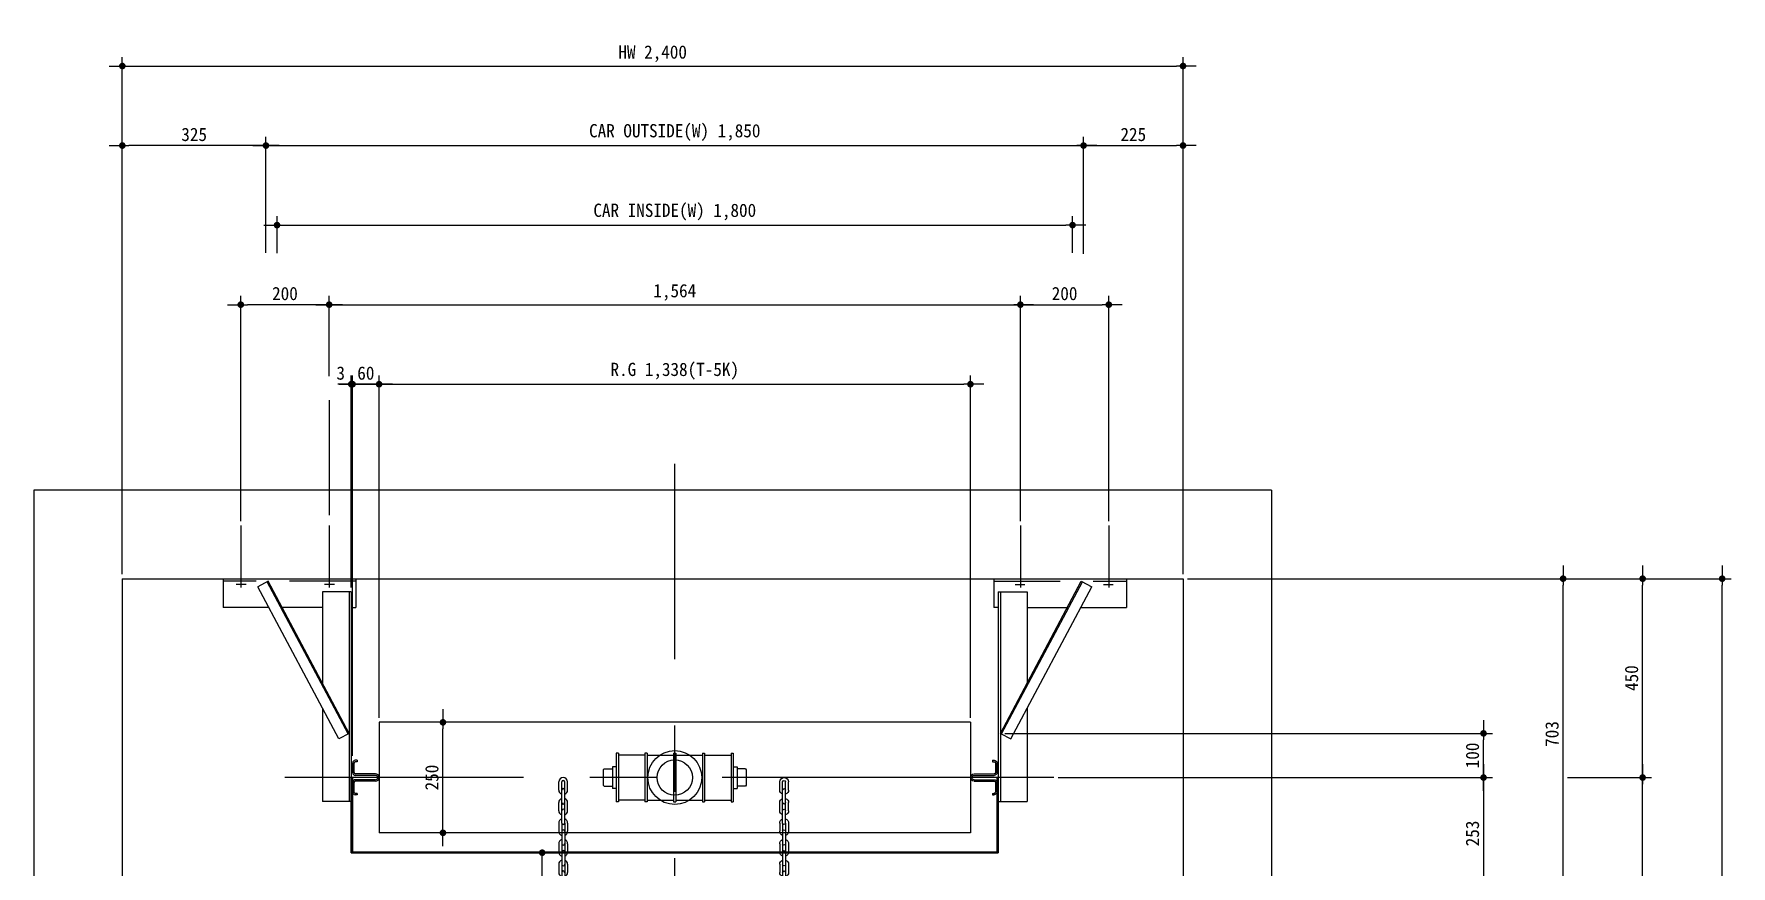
# Model space of a CAD drawing. Extents: x -9109 to 174251, y 57759 to 115528.
# Drawn here: x 100494 to 104334, y 113395 to 115278 of the extents above; entities that cross this region are included whole.
import ezdxf

# ---------------------------------------------------------------- set-up
doc = ezdxf.new("R2010")
doc.units = 0
doc.header["$LTSCALE"] = 600
doc.header["$MEASUREMENT"] = 0
doc.linetypes.add('CENTER', pattern=[2, 1.25, -0.25, 0.25, -0.25])
doc.linetypes.add('HIDDEN', pattern=[0.375, 0.25, -0.125])
doc.layers.get('0').update_dxf_attribs({"linetype": 'CONTINUOUS'})
for name, color, linetype in [('1', 3, 'CONTINUOUS'), ('2', 4, 'HIDDEN'), ('3', 1, 'CENTER'), ('6', 2, 'CONTINUOUS'), ('A-DIMS', 7, 'CONTINUOUS')]:
    doc.layers.add(name, color=color, linetype=linetype)
doc.layers.add('A-MKXS-LEAD', color=7, linetype='CONTINUOUS', lineweight=25)
doc.styles.add('HY울릉도L', font='')
doc.styles.add('돋움체', font='')
doc.styles.get('HY울릉도L').set_extended_font_data('Dotum')
doc.styles.get('돋움체').set_extended_font_data('DotumChe')
doc.dimstyles.new('CDIM', dxfattribs={"dimtxt": 3, "dimasz": 1.5, "dimexe": 2, "dimexo": 1, "dimgap": 1, "dimtad": 1, "dimdec": 0, "dimrnd": 0.5, "dimzin": 0, "dimdsep": 32, "dimlunit": 6, "dimtxsty": 'HY울릉도L', "dimblk1": '_CIDOT', "dimblk2": '_CIDOT', "dimsah": 1, "dimcen": 5.5, "dimclrd": 2, "dimclre": 2, "dimclrt": 7, "dimadec": 0, "dimazin": 0, "dimtfac": 1, "dimtdec": 0, "dimtix": 1, "dimtmove": 2, "dimatfit": 1, "dimldrblk": '_CIDOT', "dimfxl": 1, "dimtolj": 1, "dimtzin": 0, "dimlwd": -1, "dimarcsym": 0})

# ---------------------------------------------------------------- blocks, each defined once
blk = doc.blocks.new('_CIDOT')
at = {"color": 0, "linetype": 'ByBlock'}
blk.add_line((2, 0), (-1, 0), dxfattribs=at)
at = {"color": 0, "linetype": 'ByBlock', "const_width": 0.5}
blk.add_lwpolyline([(-0.25, 0, 1), (0.25, 0, 1)], format="xyb", close=True, dxfattribs=at)
blk = doc.blocks.new('*D393')
at = {"layer": 'A-DIMS', "lineweight": -2, "transparency": 16777216}
for p, q in [((101044.3, 114781.5), (101044.3, 114865.3)), ((102844.3, 114782.3), (102844.3, 114865.3))]:
    blk.add_line(p, q, dxfattribs=at)
at = {"layer": 'A-DIMS', "transparency": 16777216}
blk.add_line((101059.3, 114845.3), (102829.3, 114845.3), dxfattribs=at)
at = {"layer": 'A-DIMS', "transparency": 16777216, "xscale": 15, "yscale": 15, "zscale": 15, "rotation": 180}
blk.add_blockref('_CIDOT', (101044.3, 114845.3), dxfattribs=at)
at = {"layer": 'A-DIMS', "transparency": 16777216, "xscale": 15, "yscale": 15, "zscale": 15}
blk.add_blockref('_CIDOT', (102844.3, 114845.3), dxfattribs=at)
at = {"layer": 'A-DIMS', "color": 3, "transparency": 16777216, "insert": (101944.3, 114874.9), "char_height": 30, "attachment_point": 5, "style": '돋움체'}
blk.add_mtext('\\A1;{\\C7;CAR INSIDE(W) 1,800}', dxfattribs=at)
blk = doc.blocks.new('*D394')
at = {"layer": 'A-DIMS', "lineweight": -2, "transparency": 16777216}
for p, q in [((101019.3, 114782.3), (101019.3, 115045.3)), ((102869.3, 114780.3), (102869.3, 115045.3))]:
    blk.add_line(p, q, dxfattribs=at)
at = {"layer": 'A-DIMS', "transparency": 16777216}
blk.add_line((101034.3, 115025.3), (102854.3, 115025.3), dxfattribs=at)
at = {"layer": 'A-DIMS', "transparency": 16777216, "xscale": 15, "yscale": 15, "zscale": 15, "rotation": 180}
blk.add_blockref('_CIDOT', (101019.3, 115025.3), dxfattribs=at)
at = {"layer": 'A-DIMS', "transparency": 16777216, "xscale": 15, "yscale": 15, "zscale": 15}
blk.add_blockref('_CIDOT', (102869.3, 115025.3), dxfattribs=at)
at = {"layer": 'A-DIMS', "color": 3, "transparency": 16777216, "insert": (101944.3, 115054.9), "char_height": 30, "attachment_point": 5, "style": '돋움체'}
blk.add_mtext('\\A1;{\\C7;CAR OUTSIDE(W) 1,850}', dxfattribs=at)
blk = doc.blocks.new('*D430')
at = {"layer": 'A-DIMS', "lineweight": -2, "transparency": 16777216}
for p, q in [((100694.3, 114055.3), (100694.3, 115225.3)), ((103094.3, 114055.3), (103094.3, 115225.3))]:
    blk.add_line(p, q, dxfattribs=at)
at = {"layer": 'A-DIMS', "transparency": 16777216}
blk.add_line((100709.3, 115205.3), (103079.3, 115205.3), dxfattribs=at)
at = {"layer": 'A-DIMS', "transparency": 16777216, "xscale": 15, "yscale": 15, "zscale": 15, "rotation": 180}
blk.add_blockref('_CIDOT', (100694.3, 115205.3), dxfattribs=at)
at = {"layer": 'A-DIMS', "transparency": 16777216, "xscale": 15, "yscale": 15, "zscale": 15}
blk.add_blockref('_CIDOT', (103094.3, 115205.3), dxfattribs=at)
at = {"layer": 'A-DIMS', "color": 3, "transparency": 16777216, "insert": (101894.3, 115233.1), "char_height": 30, "attachment_point": 5, "style": '돋움체'}
blk.add_mtext('\\A1;HW 2,400', dxfattribs=at)
blk = doc.blocks.new('*D395')
at = {"layer": 'A-DIMS', "lineweight": -2, "transparency": 16777216}
for p, q in [((101444.8, 113720.3), (101399.8, 113720.3)), ((101444.8, 113470.3), (101399.8, 113470.3))]:
    blk.add_line(p, q, dxfattribs=at)
at = {"layer": 'A-DIMS', "transparency": 16777216}
blk.add_line((101419.8, 113485.3), (101419.8, 113705.3), dxfattribs=at)
at = {"layer": 'A-DIMS', "transparency": 16777216, "xscale": 15, "yscale": 15, "zscale": 15}
for p, rotation in [((101419.8, 113720.3), 90), ((101419.8, 113470.3), 270)]:
    blk.add_blockref('_CIDOT', p, dxfattribs=dict(at, rotation=rotation))
at = {"layer": 'A-DIMS', "color": 3, "transparency": 16777216, "insert": (101394.8, 113595.3), "char_height": 30, "attachment_point": 5, "rotation": 90, "style": '돋움체'}
blk.add_mtext('\\A1;250', dxfattribs=at)
blk = doc.blocks.new('*D396')
at = {"layer": 'A-DIMS', "lineweight": -2, "transparency": 16777216}
for p, q in [((101275.3, 113730.3), (101275.3, 114505.3)), ((102613.3, 113730.3), (102613.3, 114505.3))]:
    blk.add_line(p, q, dxfattribs=at)
at = {"layer": 'A-DIMS', "transparency": 16777216}
blk.add_line((101290.3, 114485.3), (102598.3, 114485.3), dxfattribs=at)
at = {"layer": 'A-DIMS', "transparency": 16777216, "xscale": 15, "yscale": 15, "zscale": 15, "rotation": 180}
blk.add_blockref('_CIDOT', (101275.3, 114485.3), dxfattribs=at)
at = {"layer": 'A-DIMS', "transparency": 16777216, "xscale": 15, "yscale": 15, "zscale": 15}
blk.add_blockref('_CIDOT', (102613.3, 114485.3), dxfattribs=at)
at = {"layer": 'A-DIMS', "color": 3, "transparency": 16777216, "insert": (101944.3, 114514.9), "char_height": 30, "attachment_point": 5, "style": '돋움체'}
blk.add_mtext('\\A1;{\\C7;R.G 1,338(T-5K)}', dxfattribs=at)
blk = doc.blocks.new('*D431')
at = {"layer": 'A-DIMS', "lineweight": -2, "transparency": 16777216}
for p, q in [((103964.3, 113595.3), (104154.3, 113595.3)), ((103964.3, 112495.3), (104154.3, 112495.3))]:
    blk.add_line(p, q, dxfattribs=at)
at = {"layer": 'A-DIMS', "transparency": 16777216}
blk.add_line((104134.3, 112510.3), (104134.3, 113580.3), dxfattribs=at)
at = {"layer": 'A-DIMS', "transparency": 16777216, "xscale": 15, "yscale": 15, "zscale": 15}
for p, rotation in [((104134.3, 113595.3), 90), ((104134.3, 112495.3), 270)]:
    blk.add_blockref('_CIDOT', p, dxfattribs=dict(at, rotation=rotation))
at = {"layer": 'A-DIMS', "color": 3, "transparency": 16777216, "insert": (104106.4, 113045.3), "char_height": 30, "attachment_point": 5, "rotation": 90, "style": '돋움체'}
blk.add_mtext('\\A1;{\\C7;CTC 1,100}', dxfattribs=at)
blk = doc.blocks.new('*D435')
at = {"layer": 'A-DIMS', "lineweight": -2, "transparency": 16777216}
for p, q in [((103104.3, 114045.3), (103293.7, 114045.3)), ((103294.9, 114045.3), (104334.3, 114045.3)), ((103104.3, 111495.3), (103293.7, 111495.3)), ((103294.9, 111495.3), (104334.3, 111495.3))]:
    blk.add_line(p, q, dxfattribs=at)
at = {"layer": 'A-DIMS', "transparency": 16777216}
blk.add_line((104314.3, 111510.3), (104314.3, 114030.3), dxfattribs=at)
at = {"layer": 'A-DIMS', "transparency": 16777216, "xscale": 15, "yscale": 15, "zscale": 15}
for p, rotation in [((104314.3, 114045.3), 90), ((104314.3, 111495.3), 270)]:
    blk.add_blockref('_CIDOT', p, dxfattribs=dict(at, rotation=rotation))
at = {"layer": 'A-DIMS', "color": 3, "transparency": 16777216, "insert": (104286.5, 112770.3), "char_height": 30, "attachment_point": 5, "rotation": 90, "style": '돋움체'}
blk.add_mtext('\\A1;HD 2,550', dxfattribs=at)
blk = doc.blocks.new('*D436')
at = {"layer": 'A-DIMS', "lineweight": -2, "transparency": 16777216}
for p, q in [((102811.9, 113595.3), (103794.3, 113595.3)), ((102879.3, 113342.3), (103794.3, 113342.3))]:
    blk.add_line(p, q, dxfattribs=at)
at = {"layer": 'A-DIMS', "transparency": 16777216}
blk.add_line((103774.3, 113580.3), (103774.3, 113357.3), dxfattribs=at)
at = {"layer": 'A-DIMS', "transparency": 16777216, "xscale": 15, "yscale": 15, "zscale": 15}
for p, rotation in [((103774.3, 113595.3), 90), ((103774.3, 113342.3), 270)]:
    blk.add_blockref('_CIDOT', p, dxfattribs=dict(at, rotation=rotation))
at = {"layer": 'A-DIMS', "color": 3, "transparency": 16777216, "insert": (103749.3, 113468.8), "char_height": 30, "attachment_point": 5, "rotation": 90, "style": '돋움체'}
blk.add_mtext('\\A1;253', dxfattribs=at)
blk = doc.blocks.new('*D437')
at = {"layer": 'A-DIMS', "lineweight": -2, "transparency": 16777216}
for p, q in [((103104.3, 114045.3), (103293.7, 114045.3)), ((103294.9, 114045.3), (103974.3, 114045.3)), ((102879.3, 113342.3), (103093.7, 113342.3)), ((103094.9, 113342.3), (103293.7, 113342.3)), ((103294.9, 113342.3), (103974.3, 113342.3))]:
    blk.add_line(p, q, dxfattribs=at)
at = {"layer": 'A-DIMS', "transparency": 16777216}
blk.add_line((103954.3, 113357.3), (103954.3, 114030.3), dxfattribs=at)
at = {"layer": 'A-DIMS', "transparency": 16777216, "xscale": 15, "yscale": 15, "zscale": 15}
for p, rotation in [((103954.3, 114045.3), 90), ((103954.3, 113342.3), 270)]:
    blk.add_blockref('_CIDOT', p, dxfattribs=dict(at, rotation=rotation))
at = {"layer": 'A-DIMS', "color": 3, "transparency": 16777216, "insert": (103929.3, 113693.8), "char_height": 30, "attachment_point": 5, "rotation": 90, "style": '돋움체'}
blk.add_mtext('\\A1;703', dxfattribs=at)
blk = doc.blocks.new('*D404')
at = {"layer": 'A-DIMS', "lineweight": -2, "transparency": 16777216}
for p, q in [((101215.3, 113644.3), (101215.3, 114505.3)), ((101275.3, 113730.3), (101275.3, 114505.3))]:
    blk.add_line(p, q, dxfattribs=at)
at = {"layer": 'A-DIMS', "transparency": 16777216}
blk.add_line((101260.3, 114485.3), (101230.3, 114485.3), dxfattribs=at)
at = {"layer": 'A-DIMS', "transparency": 16777216, "xscale": 15, "yscale": 15, "zscale": 15, "rotation": 180}
blk.add_blockref('_CIDOT', (101215.3, 114485.3), dxfattribs=at)
at = {"layer": 'A-DIMS', "transparency": 16777216, "xscale": 15, "yscale": 15, "zscale": 15}
blk.add_blockref('_CIDOT', (101275.3, 114485.3), dxfattribs=at)
at = {"layer": 'A-DIMS', "color": 3, "transparency": 16777216, "insert": (101245.3, 114510.3), "char_height": 30, "attachment_point": 5, "style": '돋움체'}
blk.add_mtext('\\A1;60', dxfattribs=at)
blk = doc.blocks.new('*D405')
at = {"layer": 'A-DIMS', "transparency": 16777216}
for p, q in [((101197.3, 114485.3), (101182.3, 114485.3)), ((101215.3, 114485.3), (101212.3, 114485.3)), ((101230.3, 114485.3), (101245.3, 114485.3))]:
    blk.add_line(p, q, dxfattribs=at)
at = {"layer": 'A-DIMS', "lineweight": -2, "transparency": 16777216}
for p, q in [((101212.3, 114025.3), (101212.3, 114505.3)), ((101215.3, 113644.3), (101215.3, 114505.3))]:
    blk.add_line(p, q, dxfattribs=at)
at = {"layer": 'A-DIMS', "transparency": 16777216, "xscale": 15, "yscale": 15, "zscale": 15, "rotation": 180}
blk.add_blockref('_CIDOT', (101215.3, 114485.3), dxfattribs=at)
at = {"layer": 'A-DIMS', "transparency": 16777216, "xscale": 15, "yscale": 15, "zscale": 15}
blk.add_blockref('_CIDOT', (101212.3, 114485.3), dxfattribs=at)
at = {"layer": 'A-DIMS', "color": 3, "transparency": 16777216, "insert": (101188.4, 114510.3), "char_height": 30, "attachment_point": 5, "style": '돋움체'}
blk.add_mtext('\\A1;3', dxfattribs=at)
blk = doc.blocks.new('5K 3K(60)')
at = {"layer": '1'}
for p, q in [((-50, 39), (-53.8, 39)), ((-50, 39), (-50, 35.8)), ((-60, 32.8), (-60, 11.2)), ((-56.8, 32.8), (-56.8, 11.2)), ((-50, 35.8), (-53.8, 35.8)), ((-8.2, 8.2), (-53.8, 8.2)), ((-8.2, 5), (-53.8, 5)), ((-60, -11.2), (-60, -32.8)), ((-56.8, -11.2), (-56.8, -32.8)), ((-8.2, -5), (-53.8, -5)), ((-8.2, -8.2), (-53.8, -8.2)), ((-50, -35.8), (-53.8, -35.8)), ((-50, -35.8), (-50, -39)), ((-50, -39), (-53.8, -39))]:
    blk.add_line(p, q, dxfattribs=at)
for centre, radius, start, end in [((-53.8, 32.8), 6.2, 90, 180), ((-53.8, 11.2), 6.2, 180, 270), ((-53.8, 32.8), 3, 90, 180), ((-53.8, 11.2), 3, 180, 270), ((-8.2, 0), 8.2, 270, 90), ((-8.2, 0), 5, 270, 90), ((-53.8, -11.2), 6.2, 90, 180), ((-53.8, -32.8), 6.2, 180, 270), ((-53.8, -11.2), 3, 90, 180), ((-53.8, -32.8), 3, 180, 270)]:
    blk.add_arc(centre, radius, start, end, dxfattribs=at)
blk = doc.blocks.new('*D438')
at = {"layer": 'A-DIMS', "lineweight": -2, "transparency": 16777216}
for p, q in [((103104.3, 114045.3), (103293.7, 114045.3)), ((103294.9, 114045.3), (104154.3, 114045.3)), ((103964.3, 113595.3), (104154.3, 113595.3))]:
    blk.add_line(p, q, dxfattribs=at)
at = {"layer": 'A-DIMS', "transparency": 16777216}
blk.add_line((104134.3, 113610.3), (104134.3, 114030.3), dxfattribs=at)
at = {"layer": 'A-DIMS', "transparency": 16777216, "xscale": 15, "yscale": 15, "zscale": 15}
for p, rotation in [((104134.3, 114045.3), 90), ((104134.3, 113595.3), 270)]:
    blk.add_blockref('_CIDOT', p, dxfattribs=dict(at, rotation=rotation))
at = {"layer": 'A-DIMS', "color": 3, "transparency": 16777216, "insert": (104109.3, 113820.3), "char_height": 30, "attachment_point": 5, "rotation": 90, "style": '돋움체'}
blk.add_mtext('\\A1;450', dxfattribs=at)
blk = doc.blocks.new('*D439')
at = {"layer": 'A-DIMS', "lineweight": -2, "transparency": 16777216}
for p, q in [((102869.3, 114780.3), (102869.3, 115045.3)), ((103094.3, 114055.3), (103094.3, 115045.3))]:
    blk.add_line(p, q, dxfattribs=at)
at = {"layer": 'A-DIMS', "transparency": 16777216}
blk.add_line((102884.3, 115025.3), (103079.3, 115025.3), dxfattribs=at)
at = {"layer": 'A-DIMS', "transparency": 16777216, "xscale": 15, "yscale": 15, "zscale": 15, "rotation": 180}
blk.add_blockref('_CIDOT', (102869.3, 115025.3), dxfattribs=at)
at = {"layer": 'A-DIMS', "transparency": 16777216, "xscale": 15, "yscale": 15, "zscale": 15}
blk.add_blockref('_CIDOT', (103094.3, 115025.3), dxfattribs=at)
at = {"layer": 'A-DIMS', "color": 3, "transparency": 16777216, "insert": (102981.8, 115050.3), "char_height": 30, "attachment_point": 5, "style": '돋움체'}
blk.add_mtext('\\A1;225', dxfattribs=at)
blk = doc.blocks.new('*D412')
at = {"layer": 'A-DIMS', "lineweight": -2, "transparency": 16777216}
for p, q in [((100694.3, 114055.3), (100694.3, 115045.3)), ((101019.3, 114782.3), (101019.3, 115045.3))]:
    blk.add_line(p, q, dxfattribs=at)
at = {"layer": 'A-DIMS', "transparency": 16777216}
blk.add_line((101004.3, 115025.3), (100709.3, 115025.3), dxfattribs=at)
at = {"layer": 'A-DIMS', "transparency": 16777216, "xscale": 15, "yscale": 15, "zscale": 15, "rotation": 180}
blk.add_blockref('_CIDOT', (100694.3, 115025.3), dxfattribs=at)
at = {"layer": 'A-DIMS', "transparency": 16777216, "xscale": 15, "yscale": 15, "zscale": 15}
blk.add_blockref('_CIDOT', (101019.3, 115025.3), dxfattribs=at)
at = {"layer": 'A-DIMS', "color": 3, "transparency": 16777216, "insert": (100856.8, 115050.3), "char_height": 30, "attachment_point": 5, "style": '돋움체'}
blk.add_mtext('\\A1;325', dxfattribs=at)
blk = doc.blocks.new('*D425')
at = {"layer": 'A-DIMS', "lineweight": -2, "transparency": 16777216}
for p, q in [((102726.3, 114175.3), (102726.3, 114685.3)), ((102926.3, 114175.3), (102926.3, 114685.3))]:
    blk.add_line(p, q, dxfattribs=at)
at = {"layer": 'A-DIMS', "transparency": 16777216}
blk.add_line((102741.3, 114665.3), (102911.3, 114665.3), dxfattribs=at)
at = {"layer": 'A-DIMS', "transparency": 16777216, "xscale": 15, "yscale": 15, "zscale": 15, "rotation": 180}
blk.add_blockref('_CIDOT', (102726.3, 114665.3), dxfattribs=at)
at = {"layer": 'A-DIMS', "transparency": 16777216, "xscale": 15, "yscale": 15, "zscale": 15}
blk.add_blockref('_CIDOT', (102926.3, 114665.3), dxfattribs=at)
at = {"layer": 'A-DIMS', "color": 3, "transparency": 16777216, "insert": (102826.3, 114690.3), "char_height": 30, "attachment_point": 5, "style": '돋움체'}
blk.add_mtext('\\A1;200', dxfattribs=at)
blk = doc.blocks.new('*D426')
at = {"layer": 'A-DIMS', "lineweight": -2, "transparency": 16777216}
for p, q in [((101162.3, 114503.6), (101162.3, 114685.3)), ((102726.3, 114175.3), (102726.3, 114685.3))]:
    blk.add_line(p, q, dxfattribs=at)
at = {"layer": 'A-DIMS', "transparency": 16777216}
blk.add_line((101177.3, 114665.3), (102711.3, 114665.3), dxfattribs=at)
at = {"layer": 'A-DIMS', "transparency": 16777216, "xscale": 15, "yscale": 15, "zscale": 15, "rotation": 180}
blk.add_blockref('_CIDOT', (101162.3, 114665.3), dxfattribs=at)
at = {"layer": 'A-DIMS', "transparency": 16777216, "xscale": 15, "yscale": 15, "zscale": 15}
blk.add_blockref('_CIDOT', (102726.3, 114665.3), dxfattribs=at)
at = {"layer": 'A-DIMS', "color": 3, "transparency": 16777216, "insert": (101944.3, 114693.1), "char_height": 30, "attachment_point": 5, "style": '돋움체'}
blk.add_mtext('\\A1;1,564', dxfattribs=at)
blk = doc.blocks.new('*D427')
at = {"layer": 'A-DIMS', "lineweight": -2, "transparency": 16777216}
for p, q in [((100962.3, 114175.3), (100962.3, 114685.3)), ((101162.3, 114503.6), (101162.3, 114685.3))]:
    blk.add_line(p, q, dxfattribs=at)
at = {"layer": 'A-DIMS', "transparency": 16777216}
blk.add_line((101147.3, 114665.3), (100977.3, 114665.3), dxfattribs=at)
at = {"layer": 'A-DIMS', "transparency": 16777216, "xscale": 15, "yscale": 15, "zscale": 15, "rotation": 180}
blk.add_blockref('_CIDOT', (100962.3, 114665.3), dxfattribs=at)
at = {"layer": 'A-DIMS', "transparency": 16777216, "xscale": 15, "yscale": 15, "zscale": 15}
blk.add_blockref('_CIDOT', (101162.3, 114665.3), dxfattribs=at)
at = {"layer": 'A-DIMS', "color": 3, "transparency": 16777216, "insert": (101062.3, 114690.3), "char_height": 30, "attachment_point": 5, "style": '돋움체'}
blk.add_mtext('\\A1;200', dxfattribs=at)
blk = doc.blocks.new('4본')
for p, q in [((-132.5, 55), (-132.5, -55)), ((-127.5, 55), (-132.5, 55)), ((-127.5, 55), (-127.5, -55)), ((-67.5, 51), (-127.5, 51)), ((-67.5, 55), (-67.5, -55)), ((-62.5, 55), (-67.5, 55)), ((-62.5, 55), (-62.5, -55)), ((-62.5, 51), (-2.5, 51)), ((-2.5, 55), (-2.5, -55)), ((-2.5, 55), (2.5, 55)), ((2.5, 55), (2.5, -55)), ((2.5, 51), (62.5, 51)), ((62.5, 55), (62.5, -55)), ((62.5, 55), (67.5, 55)), ((67.5, 55), (67.5, -55)), ((67.5, 51), (127.5, 51)), ((127.5, 55), (127.5, -55)), ((127.5, 55), (132.5, 55)), ((132.5, 55), (132.5, -55)), ((-159.9, 19.6), (-161.9, 17.6)), ((-161.9, 17.6), (-161.9, -17.6)), ((-159.9, 19.6), (-141.1, 19.6)), ((-141.1, 24.5), (-141.1, -24.5)), ((-132.5, 24.5), (-141.1, 24.5)), ((132.5, 24.5), (141.1, 24.5)), ((141.1, 24.5), (141.1, -24.5)), ((159.9, 19.6), (141.1, 19.6)), ((159.9, 19.6), (161.9, 17.6)), ((161.9, 17.6), (161.9, -17.6)), ((-161.9, -17.6), (-159.9, -19.6)), ((-159.9, -19.6), (-141.1, -19.6)), ((-132.5, -24.5), (-141.1, -24.5)), ((132.5, -24.5), (141.1, -24.5)), ((159.9, -19.6), (141.1, -19.6)), ((161.9, -17.6), (159.9, -19.6)), ((-127.5, -55), (-132.5, -55)), ((-67.5, -51), (-127.5, -51)), ((-62.5, -55), (-67.5, -55)), ((-62.5, -51), (-2.5, -51)), ((-2.5, -55), (2.5, -55)), ((2.5, -51), (62.5, -51)), ((62.5, -55), (67.5, -55)), ((67.5, -51), (127.5, -51)), ((127.5, -55), (132.5, -55))]:
    blk.add_line(p, q)
blk = doc.blocks.new('*D440')
at = {"layer": 'A-DIMS', "lineweight": -2, "transparency": 16777216}
for p, q in [((102691.3, 113695.3), (103794.3, 113695.3)), ((102811.9, 113595.3), (103794.3, 113595.3))]:
    blk.add_line(p, q, dxfattribs=at)
at = {"layer": 'A-DIMS', "transparency": 16777216}
blk.add_line((103774.3, 113610.3), (103774.3, 113680.3), dxfattribs=at)
at = {"layer": 'A-DIMS', "transparency": 16777216, "xscale": 15, "yscale": 15, "zscale": 15}
for p, rotation in [((103774.3, 113695.3), 90), ((103774.3, 113595.3), 270)]:
    blk.add_blockref('_CIDOT', p, dxfattribs=dict(at, rotation=rotation))
at = {"layer": 'A-DIMS', "color": 3, "transparency": 16777216, "insert": (103749.3, 113645.3), "char_height": 30, "attachment_point": 5, "rotation": 90, "style": '돋움체'}
blk.add_mtext('\\A1;100', dxfattribs=at)
blk = doc.blocks.new('A$C0A223C6D')
at = {"color": 3}
for p, q in [((-10, -18.4), (-10, 0)), ((-3.4, -18.4), (-3.4, 0)), ((3.4, -18.4), (3.4, 0)), ((10, -18.4), (10, 0)), ((-3.4, -46.6), (-3.4, -18.4)), ((3.4, -46.6), (3.4, -18.4)), ((-10, -65), (-10, -46.6)), ((-3.4, -74.8), (-3.4, -46.6)), ((-3.4, -65), (-3.4, -46.6)), ((-3.4, -93.2), (-3.4, -74.8)), ((3.4, -74.8), (3.4, -46.6)), ((3.4, -65), (3.4, -46.6)), ((3.4, -93.2), (3.4, -74.8)), ((10, -65), (10, -46.6)), ((-10, -93.2), (-10, -111.5)), ((-3.4, -93.2), (-3.4, -111.5)), ((-3.4, -111.5), (-3.4, -129.9)), ((3.4, -93.2), (3.4, -111.5)), ((3.4, -111.5), (3.4, -129.9)), ((10, -93.2), (10, -111.5)), ((-10, -139.7), (-10, -158.1)), ((-3.4, -129.9), (-3.4, -158.1)), ((-3.4, -139.7), (-3.4, -158.1)), ((3.4, -129.9), (3.4, -158.1)), ((3.4, -139.7), (3.4, -158.1)), ((10, -139.7), (10, -158.1)), ((-10, -186.3), (-10, -204.7)), ((-3.4, -158.1), (-3.4, -232.8)), ((-3.4, -176.5), (-3.4, -204.7)), ((-3.4, -186.3), (-3.4, -204.7)), ((3.4, -158.1), (3.4, -232.8)), ((3.4, -176.5), (3.4, -204.7)), ((3.4, -186.3), (3.4, -204.7)), ((10, -186.3), (10, -204.7)), ((-10, -251.2), (-10, -232.8)), ((-10, -232.9), (-10, -251.3)), ((-3.4, -251.2), (-3.4, -232.8)), ((-3.4, -232.9), (-3.4, -251.3)), ((-3.4, -251.3), (-3.4, -269.6)), ((3.4, -251.2), (3.4, -232.8)), ((3.4, -232.9), (3.4, -251.3)), ((3.4, -251.3), (3.4, -269.6)), ((10, -251.2), (10, -232.8)), ((10, -232.9), (10, -251.3)), ((-10, -279.5), (-10, -297.9)), ((-3.4, -269.6), (-3.4, -297.9)), ((-3.4, -279.5), (-3.4, -297.9)), ((-3.4, -297.9), (-3.4, -372.6)), ((3.4, -269.6), (3.4, -297.9)), ((3.4, -279.5), (3.4, -297.9)), ((3.4, -297.9), (3.4, -372.6)), ((10, -279.5), (10, -297.9)), ((-10, -326.1), (-10, -344.4)), ((-3.4, -316.2), (-3.4, -344.4)), ((-3.4, -326.1), (-3.4, -344.4)), ((3.4, -316.2), (3.4, -344.4)), ((3.4, -326.1), (3.4, -344.4)), ((10, -326.1), (10, -344.4)), ((-10, -391), (-10, -372.6)), ((-3.4, -391), (-3.4, -372.6)), ((3.4, -391), (3.4, -372.6)), ((10, -391), (10, -372.6))]:
    blk.add_line(p, q, dxfattribs=at)
for centre, radius, start, end in [((0, 0), 10, 0, 180), ((0, 0), 3.38, 0, 180), ((0, -18.4), 10, 180, 250.2664), ((0, -46.6), 10, 109.7336, 180), ((0, -18.4), 3.38, 0, 180), ((0, -18.4), 10, 289.7336, 0), ((0, -46.6), 10, 0, 70.2664), ((0, -65), 10, 180, 250.2664), ((0, -46.6), 3.38, 180, 0), ((0, -65), 3.38, 0, 180), ((0, -65), 10, 289.7336, 0), ((0, -93.1), 10, 109.7336, 180), ((0, -111.5), 10, 180, 250.2664), ((0, -93.2), 3.38, 180, 0), ((0, -111.5), 3.38, 0, 180), ((0, -93.1), 10, 0, 70.2664), ((0, -111.5), 10, 289.7336, 0), ((0, -139.7), 10, 109.7336, 180), ((0, -139.7), 3.38, 180, 0), ((0, -139.7), 10, 0, 70.2664), ((0, -158.1), 10, 180, 250.2664), ((0, -186.3), 10, 109.7336, 180), ((0, -158.1), 3.38, 0, 180), ((0, -186.3), 3.38, 180, 0), ((0, -158.1), 10, 289.7336, 0), ((0, -186.3), 10, 0, 70.2664), ((0, -204.7), 10, 180, 250.2664), ((0, -232.8), 10, 109.7336, 180), ((0, -232.8), 10, 109.7336, 180), ((0, -204.7), 3.38, 0, 180), ((0, -204.7), 10, 289.7336, 0), ((0, -232.8), 10, 0, 70.2664), ((0, -232.8), 10, 0, 70.2664), ((0, -251.2), 10, 180, 0), ((0, -232.9), 3.38, 180, 0), ((0, -251.3), 3.38, 0, 180), ((0, -279.4), 10, 109.7336, 180), ((0, -297.9), 10, 180, 250.2664), ((0, -279.5), 3.38, 180, 0), ((0, -297.9), 3.38, 0, 180), ((0, -279.4), 10, 0, 70.2664), ((0, -297.9), 10, 289.7336, 0), ((0, -326), 10, 109.7336, 180), ((0, -344.4), 10, 180, 250.2664), ((0, -326.1), 3.38, 180, 0), ((0, -344.4), 3.38, 0, 180), ((0, -326), 10, 0, 70.2664), ((0, -344.4), 10, 289.7336, 0), ((0, -372.6), 10, 109.7336, 180), ((0, -377.6), 3.38, 0, 180), ((0, -372.6), 10, 0, 70.2664), ((0, -391), 10, 180, 0), ((0, -391), 3.38, 180, 0)]:
    blk.add_arc(centre, radius, start, end, dxfattribs=at)

msp = doc.modelspace()

# ---------------------------------------------------------------- linework, layer by layer
for p, q in [((103294.3, 114245.3), (100494.3, 114245.3)), ((100494.3, 114245.3), (100494.3, 111295.3)), ((103294.3, 114245.3), (103294.3, 111295.3)), ((100694.3, 114045.3), (103094.3, 114045.3)), ((100694.3, 114045.3), (100694.3, 111495.3)), ((103094.3, 114045.3), (103094.3, 111495.3))]:
    msp.add_line(p, q)
at = {"layer": '1', "color": 7}
for p, q in [((100962.3, 114165.3), (100962.3, 114025.7)), ((101162.3, 114165.3), (101162.3, 114025.7)), ((102726.3, 114165.3), (102726.3, 114025.7)), ((102926.3, 114165.3), (102926.3, 114025.7)), ((100974.5, 114031.9), (100952, 114031.9)), ((101174.5, 114031.9), (101152, 114031.9)), ((102714.2, 114031.9), (102736.6, 114031.9)), ((102914.2, 114031.9), (102936.6, 114031.9))]:
    msp.add_line(p, q, dxfattribs=at)
at = {"layer": '1'}
for p, q in [((100922.3, 114045.3), (100922.3, 113980.3)), ((101024.4, 114039.3), (101001.1, 114026.9)), ((101184, 113682.9), (101001.1, 114026.9)), ((101205, 113694), (101022.1, 114038)), ((101207.3, 113695.3), (101024.4, 114039.3)), ((101147.3, 114015.3), (101147.3, 113808.1)), ((101212.3, 114015.3), (101147.3, 114015.3)), ((101207.3, 114015.3), (101207.3, 113541.4)), ((101212.3, 114015.3), (101212.3, 113541.4)), ((101222.3, 114045.3), (101222.3, 113980.3)), ((102666.3, 114045.3), (102666.3, 113980.3)), ((102676.3, 114015.3), (102676.3, 113541.4)), ((102676.3, 114015.3), (102741.3, 114015.3)), ((102681.3, 113695.3), (102864.2, 114039.3)), ((102681.3, 114015.3), (102681.3, 113541.4)), ((102683.7, 113694), (102866.5, 114038)), ((102704.7, 113682.9), (102887.6, 114026.9)), ((102741.3, 114015.3), (102741.3, 113808.1)), ((102864.2, 114039.3), (102887.6, 114026.9)), ((102966.3, 114045.3), (102966.3, 113980.3)), ((101025.9, 113980.3), (100922.3, 113980.3)), ((101147.3, 113980.3), (101055.8, 113980.3)), ((101212.3, 113980.3), (101222.3, 113980.3)), ((101212.3, 113980.3), (101222.3, 113980.3)), ((102676.3, 113980.3), (102666.3, 113980.3)), ((102676.3, 113980.3), (102666.3, 113980.3)), ((102741.3, 113980.3), (102832.8, 113980.3)), ((102862.8, 113980.3), (102966.3, 113980.3)), ((101147.3, 113751.8), (101147.3, 113541.4)), ((102741.3, 113751.8), (102741.3, 113541.4)), ((102613.3, 113720.3), (101275.3, 113720.3)), ((101275.3, 113720.3), (101275.3, 113470.3)), ((102613.3, 113720.3), (102613.3, 113470.3)), ((101207.3, 113695.3), (101184, 113682.9)), ((102681.3, 113695.3), (102704.7, 113682.9)), ((101212.3, 113541.4), (101147.3, 113541.4)), ((102676.3, 113541.4), (102741.3, 113541.4)), ((102613.3, 113470.3), (101275.3, 113470.3))]:
    msp.add_line(p, q, dxfattribs=at)
for radius in [61, 61, 40]:
    msp.add_circle((101944.3, 113595.3), radius, dxfattribs=at)
at = {"layer": '2'}
for p, q in [((101222.3, 114039.3), (100922.3, 114039.3)), ((102666.3, 114039.3), (102966.3, 114039.3))]:
    msp.add_line(p, q, dxfattribs=at)
at = {"layer": '3'}
for p, q in [((101944.3, 111463.2), (101944.3, 114305.3)), ((102801.9, 113595.3), (101061.7, 113595.3))]:
    msp.add_line(p, q, dxfattribs=at)
at = {"layer": '6'}
for p, q in [((101212.3, 113425.3), (101212.3, 113595.3)), ((101213.8, 113595.3), (101213.8, 113425.3)), ((101215.3, 113595.3), (101215.3, 113425.3)), ((102673.3, 113595.3), (102673.3, 113427.5)), ((102674.8, 113595.3), (102674.8, 113426.4)), ((102676.3, 113595.3), (102676.3, 113425.3)), ((101212.3, 113427.5), (102673.3, 113427.5)), ((101212.3, 113426.4), (102674.8, 113426.4)), ((101212.3, 113425.3), (102676.3, 113425.3))]:
    msp.add_line(p, q, dxfattribs=at)
at = {"layer": 'A-DIMS'}
msp.add_line((101162.3, 114449.3), (101162.3, 114189.3), dxfattribs=at)
at = {"layer": 'A-MKXS-LEAD', "const_width": 7.5}
msp.add_lwpolyline([(101640.6, 113425.3, 1), (101648.1, 113425.3, 1)], format="xyb", close=True, dxfattribs=at)
at = {"layer": 'A-MKXS-LEAD'}
msp.add_lwpolyline([(101644.3, 113190.8), (101644.3, 113425.3)], dxfattribs=at)

# ---------------------------------------------------------------- block references
for name, p in [('5K 3K(60)', (101275.3, 113595.3)), ('A$C0A223C6D', (101691.8, 113585.3))]:
    msp.add_blockref(name, p)
at = {"xscale": -1}
for name, p in [('5K 3K(60)', (102613.3, 113595.3)), ('A$C0A223C6D', (102191.8, 113585.3))]:
    msp.add_blockref(name, p, dxfattribs=at)
at = {"layer": '2'}
msp.add_blockref('4본', (101944.3, 113595.3), dxfattribs=at)

# ---------------------------------------------------------------- dimensions: what is measured, and where the dimension line sits
at = {"layer": 'A-DIMS'}
for base, p1, p2, text, picture, middle in [((103094.3, 115205.3), (100694.3, 114045.3), (103094.3, 114045.3), 'HW <>', '*D430', (101894.3, 115233.1)), ((102869.3, 115025.3), (101019.3, 114772.3), (102869.3, 114770.3), '{\\C7;CAR OUTSIDE(W) <>}', '*D394', (101944.3, 115054.9)), ((102844.3, 114845.3), (101044.3, 114771.5), (102844.3, 114772.3), '{\\C7;CAR INSIDE(W) <>}', '*D393', (101944.3, 114874.9)), ((102613.3, 114485.3), (101275.3, 113720.3), (102613.3, 113720.3), '{\\C7;R.G <>(T-5K)}', '*D396', (101944.3, 114514.9))]:
    dim = msp.add_linear_dim(base=base, p1=p1, p2=p2, text=text, dimstyle='CDIM', override={"dimscale": 10, "dimtxsty": '돋움체', "dimclrd": 256, "dimclre": 256, "dimclrt": 3}, dxfattribs=at)
    dim.commit()
    dim.dimension.update_dxf_attribs({"geometry": picture, "text_midpoint": middle})
for base, p1, p2, picture, middle in [((100694.3, 115025.3), (101019.3, 114772.3), (100694.3, 114045.3), '*D412', (100856.8, 115050.3)), ((103094.3, 115025.3), (102869.3, 114770.3), (103094.3, 114045.3), '*D439', (102981.8, 115050.3)), ((100962.3, 114665.3), (101162.3, 114493.6), (100962.3, 114165.3), '*D427', (101062.3, 114690.3)), ((102726.3, 114665.3), (101162.3, 114493.6), (102726.3, 114165.3), '*D426', (101944.3, 114693.1)), ((102926.3, 114665.3), (102726.3, 114165.3), (102926.3, 114165.3), '*D425', (102826.3, 114690.3)), ((101215.3, 114485.3), (101275.3, 113720.3), (101215.3, 113634.3), '*D404', (101245.3, 114510.3))]:
    dim = msp.add_linear_dim(base=base, p1=p1, p2=p2, dimstyle='CDIM', override={"dimscale": 10, "dimtxsty": '돋움체', "dimclrd": 256, "dimclre": 256, "dimclrt": 3}, dxfattribs=at)
    dim.commit()
    dim.dimension.update_dxf_attribs({"geometry": picture, "text_midpoint": middle})
dim = msp.add_linear_dim(base=(101212.3, 114485.3), p1=(101215.3, 113634.3), p2=(101212.3, 114015.3), dimstyle='CDIM', override={"dimscale": 10, "dimtxsty": '돋움체', "dimclrd": 256, "dimclre": 256, "dimclrt": 3}, dxfattribs=at)
dim.commit()
dim.dimension.update_dxf_attribs({"geometry": '*D405', "text_midpoint": (101188.4, 114510.3), "dimtype": 160})
for base, p1, p2, picture, middle in [((103954.3, 114045.3), (102869.3, 113342.3), (103094.3, 114045.3), '*D437', (103929.3, 113693.8)), ((104134.3, 114045.3), (103954.3, 113595.3), (103094.3, 114045.3), '*D438', (104109.3, 113820.3)), ((101419.8, 113720.3), (101454.8, 113470.3), (101454.8, 113720.3), '*D395', (101394.8, 113595.3)), ((103774.3, 113695.3), (102801.9, 113595.3), (102681.3, 113695.3), '*D440', (103749.3, 113645.3)), ((103774.3, 113342.3), (102801.9, 113595.3), (102869.3, 113342.3), '*D436', (103749.3, 113468.8))]:
    dim = msp.add_linear_dim(base=base, p1=p1, p2=p2, angle=90, dimstyle='CDIM', override={"dimscale": 10, "dimtxsty": '돋움체', "dimclrd": 256, "dimclre": 256, "dimclrt": 3}, dxfattribs=at)
    dim.commit()
    dim.dimension.update_dxf_attribs({"geometry": picture, "text_midpoint": middle})
for base, p1, p2, text, picture, middle in [((104314.3, 114045.3), (103094.3, 111495.3), (103094.3, 114045.3), 'HD <>', '*D435', (104286.5, 112770.3)), ((104134.3, 113595.3), (103954.3, 112495.3), (103954.3, 113595.3), '{\\C7;CTC <>}', '*D431', (104106.4, 113045.3))]:
    dim = msp.add_linear_dim(base=base, p1=p1, p2=p2, angle=90, text=text, dimstyle='CDIM', override={"dimscale": 10, "dimtxsty": '돋움체', "dimclrd": 256, "dimclre": 256, "dimclrt": 3}, dxfattribs=at)
    dim.commit()
    dim.dimension.update_dxf_attribs({"geometry": picture, "text_midpoint": middle})

doc.saveas('drawing.dxf')
